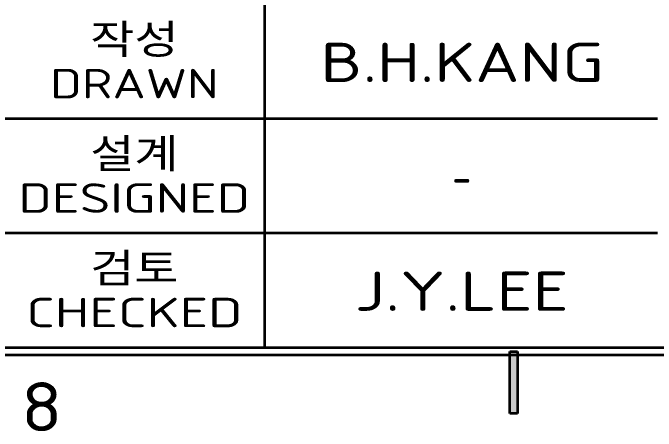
# Model space of a CAD drawing. Extents: x 23 to 587, y 4 to 413.
# Drawn here: x 446.36 to 485.69, y 5.12 to 30.71 of the extents above; entities that cross this region are included whole.
import ezdxf
from ezdxf.enums import TextEntityAlignment as Align

# ---------------------------------------------------------------- set-up
doc = ezdxf.new("R2010")
doc.units = 0
doc.layers.get('0').update_dxf_attribs({"lineweight": 13})
doc.layers.add('3', color=7, linetype='Continuous', lineweight=13)
doc.layers.add('5', color=7, linetype='Continuous', lineweight=13)
doc.styles.get("Standard").update_dxf_attribs({"font": 'isocp.shx'})
doc.styles.add('굴림', font='Gulim.ttf')

# ---------------------------------------------------------------- blocks, each defined once
blk = doc.blocks.new('BLOCK6485')
at = {"layer": '5', "color": 7, "lineweight": 13}
blk.add_text('B.H.KANG', height=2.4, dxfattribs=at).set_placement((465.169, 26.481), (482.492, 26.481), align=Align.FIT)
blk = doc.blocks.new('BLOCK6487')
at = {"layer": '5', "color": 7, "lineweight": 13}
blk.add_text('-', height=2.4, dxfattribs=at).set_placement((473.217, 19.481), (474.386, 19.481), align=Align.FIT)
blk = doc.blocks.new('BLOCK6488')
at = {"layer": '5', "color": 7, "lineweight": 13}
blk.add_text('J.Y.LEE', height=2.4, dxfattribs=at).set_placement((467.263, 12.481), (480.34, 12.481), align=Align.FIT)
blk = doc.blocks.new('BLOCK6492')
at = {"layer": '5', "color": 7, "lineweight": 13}
blk.add_text('DRAWN', height=1.8, dxfattribs=at).set_placement((448.633, 25.479), (458.948, 25.479), align=Align.FIT)
blk = doc.blocks.new('BLOCK6493')
at = {"layer": '5', "color": 7, "lineweight": 13}
blk.add_text('DESIGNED', height=1.8, dxfattribs=at).set_placement((446.706, 18.479), (460.875, 18.479), align=Align.FIT)
blk = doc.blocks.new('BLOCK6495')
at = {"layer": '5', "color": 7, "lineweight": 13}
blk.add_text('CHECKED', height=1.8, dxfattribs=at).set_placement((447.179, 11.479), (460.402, 11.479), align=Align.FIT)
blk = doc.blocks.new('BLOCK6541')
at = {"layer": '3', "color": 7, "lineweight": 13}
blk.add_text('8', height=3, dxfattribs=at).set_placement((446.857, 5.116), (449.395, 5.116), align=Align.FIT)
blk = doc.blocks.new('BLOCK6722')
at = {"layer": '3', "color": 7, "lineweight": 5}
blk.add_solid([(477.207, 10), (476.732, 10), (477.207, 6.2), (476.732, 6.2)], dxfattribs=at)

msp = doc.modelspace()

# ---------------------------------------------------------------- linework, layer by layer
at = {"color": 7, "lineweight": 35}
for p, q in [((461.7625, 10.2375), (461.7625, 38.2375)), ((445.7625, 24.2375), (485.7625, 24.2375)), ((485.7625, 17.2375), (420.7625, 17.2375))]:
    msp.add_line(p, q, dxfattribs=at)
at = {"layer": '3', "color": 7, "lineweight": 35}
for p, q in [((30.2375, 10.2375), (580.4408, 10.2375)), ((579.9658, 9.7625), (29.7625, 9.7625))]:
    msp.add_line(p, q, dxfattribs=at)
at = {"layer": '3', "color": 7, "lineweight": 35, "ltscale": 0.095}
for p, q in [((476.7317, 6.2), (476.7317, 10)), ((477.2067, 10), (477.2067, 6.2))]:
    msp.add_line(p, q, dxfattribs=at)
at = {"layer": '3', "color": 7, "lineweight": 35, "ltscale": 0.011875}
for p, q in [((476.7317, 10), (477.2067, 10)), ((477.2067, 6.2), (476.7317, 6.2))]:
    msp.add_line(p, q, dxfattribs=at)

# ---------------------------------------------------------------- block references
at = {"layer": '3', "lineweight": 0}
for name in ['BLOCK6722', 'BLOCK6541']:
    msp.add_blockref(name, (0, 0), dxfattribs=at)
at = {"layer": '5', "lineweight": 0}
for name in ['BLOCK6485', 'BLOCK6492', 'BLOCK6487', 'BLOCK6493', 'BLOCK6488', 'BLOCK6495']:
    msp.add_blockref(name, (0, 0), dxfattribs=at)

# ---------------------------------------------------------------- texts
at = {"layer": '5', "color": 7, "lineweight": 13, "style": '굴림', "width": 1.100096}
for s, p, p2 in [('작성', (451.0908, 28.1996), (456.4908, 28.1996)), ('설계', (451.0908, 21.1996), (456.4908, 21.1996)), ('검토', (451.0908, 14.1996), (456.4908, 14.1996))]:
    msp.add_text(s, height=1.8, dxfattribs=at).set_placement(p, p2, align=Align.FIT)

doc.saveas('drawing.dxf')
